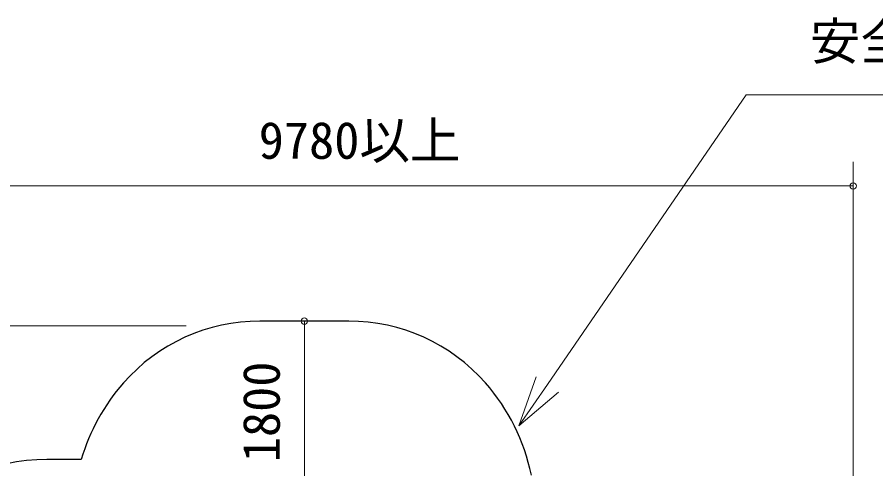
# Model space of a CAD drawing. Units: millimetres on the paper, enlarged 60 times, with parts at other scales. Extents: x 900 to 24300, y 900 to 16920.
# Drawn here: x 19854 to 22406, y 6158 to 7502 of the extents above; entities that cross this region are included whole.
import ezdxf
from ezdxf.enums import TextEntityAlignment as Align

# ---------------------------------------------------------------- set-up
doc = ezdxf.new("R2010")
doc.units = ezdxf.units.MM
doc.header["$LTSCALE"] = 60
for name, color, linetype, lineweight in [('D-STR-1', 1, 'Continuous', 25), ('D-STR-DIM', 7, 'Continuous', 0), ('D-STR-HTXT', 7, 'Continuous', 13)]:
    doc.layers.add(name, color=color, linetype=linetype, lineweight=lineweight)
doc.styles.add('ＭＳ ゴシック', font='')
doc.styles.get('ＭＳ ゴシック').set_extended_font_data('MS Gothic')

msp = doc.modelspace()

# ---------------------------------------------------------------- linework, layer by layer
at = {"layer": 'D-STR-1'}
for p, q in [((20839.54, 6597.86), (20575.54, 6597.86)), ((20044.52, 6186.27), (19942.54, 6186.27))]:
    msp.add_line(p, q, dxfattribs=at)
for centre, radius, start, end in [((20575.54, 6057.86), 540, 90, 138.75154), ((20839.54, 6057.86), 540, 41.24846, 90), ((20621.56, 6017.5), 601.21, 138.75154, 163.6974), ((20793.52, 6017.5), 601.21, 11.75431, 41.24846), ((19942.54, 5638.98), 547.29, 90, 190.42395)]:
    msp.add_arc(centre, radius, start, end, dxfattribs=at)
at = {"layer": 'D-STR-DIM', "lineweight": 13}
for p, q in [((22338.41, 5815.66), (22338.41, 7071.94)), ((19404.28, 6999.94), (22338.41, 6999.94)), ((20356, 6583.54), (19059.87, 6583.54)), ((20611.54, 6597.86), (20635.54, 6597.86)), ((20707.54, 6057.86), (20707.54, 6597.86))]:
    msp.add_line(p, q, dxfattribs=at)
at = {"layer": 'D-STR-DIM'}
for centre, start, end in [((22338.41, 6999.94), 0, 180), ((22338.41, 6999.94), 180, 0), ((20707.54, 6597.86), 90, 270), ((20707.54, 6597.86), 270, 90)]:
    msp.add_arc(centre, 9.38, start, end, dxfattribs=at)
at = {"layer": 'D-STR-HTXT'}
for p, q in [((21345.07, 6285.94), (21396.7, 6432.39)), ((21345.07, 6285.94), (21429.86, 6409.67)), ((21463.01, 6386.95), (21345.07, 6285.94))]:
    msp.add_line(p, q, dxfattribs=at)
msp.add_lwpolyline([(21429.86, 6409.67), (22020.29, 7271.32), (23558.33, 7271.32)], dxfattribs=at)

# ---------------------------------------------------------------- texts
at = {"layer": 'D-STR-DIM', "style": 'ＭＳ ゴシック'}
msp.add_text('9780以上', height=110, dxfattribs=at).set_placement((20871.34, 7135.82), align=Align.MIDDLE_CENTER)
msp.add_text('1800', height=110, rotation=90, dxfattribs=at).set_placement((20579.27, 6327.86), align=Align.MIDDLE_CENTER)
at = {"layer": 'D-STR-HTXT', "style": 'ＭＳ ゴシック'}
msp.add_text('安全領域を示す', height=110, dxfattribs=at).set_placement((22209.85, 7342.86), align=Align.BOTTOM_LEFT)

doc.saveas('drawing.dxf')
